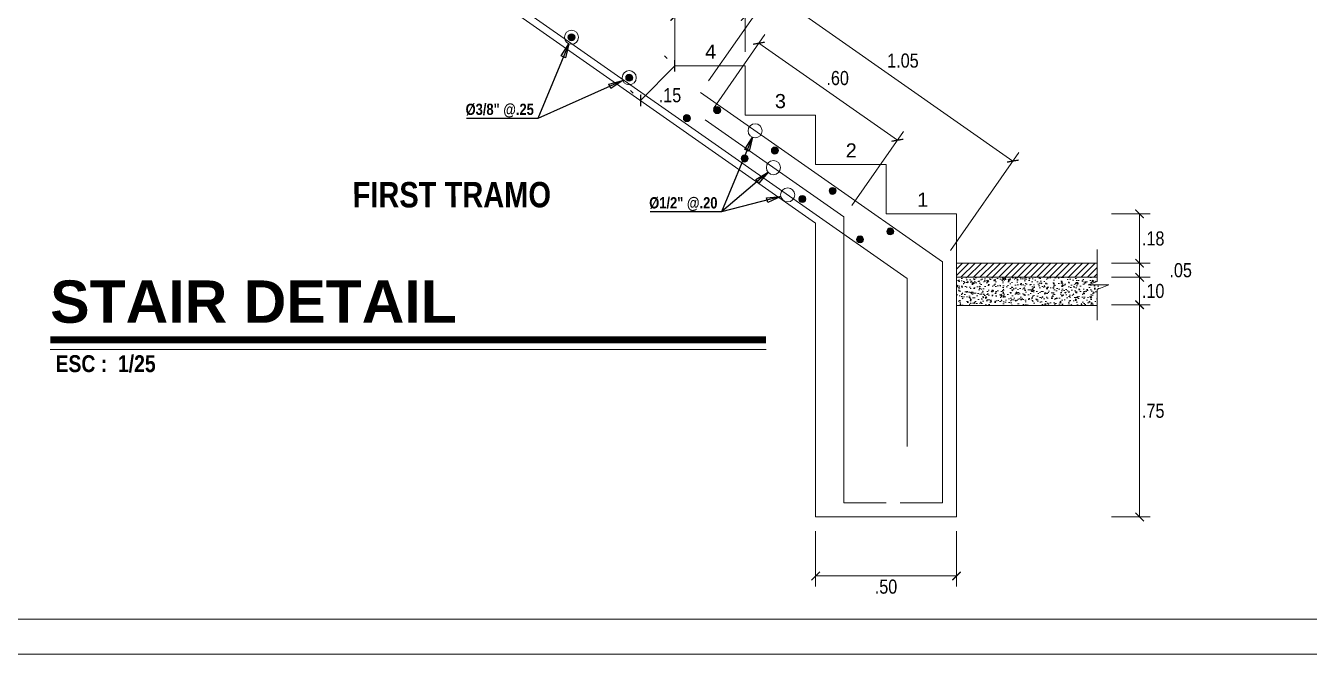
# Model space of a CAD drawing. Header units: millimetres. Extents: x 56 to 215, y 47 to 103.
# Drawn here: x 193.52 to 202.63, y 75.1 to 79.56 of the extents above; entities that cross this region are included whole.
import ezdxf
from ezdxf.enums import TextEntityAlignment as Align

# ---------------------------------------------------------------- set-up
doc = ezdxf.new("R2010")
doc.units = ezdxf.units.MM
for name, color, linetype, lineweight in [('E_Columna', 3, 'Continuous', 25), ('E_Fierros', 2, 'Continuous', 50), ('G_Achurados', 54, 'Continuous', 5), ('G_Complemento', 30, 'Continuous', 20), ('G_Sombreados', 8, 'Continuous', 9), ('G_Texto', 122, 'Continuous', 20)]:
    doc.layers.add(name, color=color, linetype=linetype, lineweight=lineweight)
doc.layers.add('G_Acotación', color=171, linetype='Continuous')
doc.styles.add('Acotacion', font='ARIALN.TTF')
doc.styles.add('ARIAL1.2', font='arial.ttf', dxfattribs={"width": 1.2})
doc.styles.add('Cotas', font='ARIALNB.TTF', dxfattribs={"height": 0.1})
doc.styles.add('Notas', font='ARIALNB.TTF', dxfattribs={"height": 0.15})
doc.styles.add('Titulo', font='arialbd.ttf', dxfattribs={"height": 0.2})
doc.dimstyles.new('125', dxfattribs={"dimtxt": 1, "dimasz": 0.06, "dimexe": 0.06, "dimexo": 0.1, "dimgap": 0.08, "dimtad": 3, "dimtih": 1, "dimtoh": 1, "dimlfac": 0.5, "dimzin": 1, "dimdsep": 46, "dimtxsty": 'Cotas', "dimblk": 'ARCHTICK', "dimcen": 2.5, "dimdle": 0.06, "dimclrt": 4, "dimazin": 0, "dimtp": 0.2, "dimtm": 0.2, "dimtfac": 1, "dimtix": 1, "dimtmove": 1, "dimatfit": 3, "dimfxl": 1, "dimtolj": 1, "dimtzin": 1, "dimarcsym": 0})
doc.dimstyles.new('Lenin_25', dxfattribs={"dimscale": 0.5, "dimtxt": 0.2, "dimasz": 0.12, "dimexe": 0.15, "dimexo": 0.2, "dimgap": 0.05, "dimtad": 2, "dimtih": 1, "dimtoh": 1, "dimlfac": 0.5, "dimzin": 4, "dimdsep": 46, "dimtxsty": 'Acotacion', "dimblk": 'ARCHTICK', "dimcen": 0.12, "dimclrd": 256, "dimclre": 256, "dimclrt": 4, "dimazin": 1, "dimtm": 1e-09, "dimtfac": 1, "dimtmove": 2, "dimatfit": 2, "dimldrblk": 'ARCHTICK', "dimfxl": 1, "dimtolj": 1, "dimlwd": 13, "dimlwe": 18, "dimarcsym": 0})

# ---------------------------------------------------------------- blocks, each defined once
blk = doc.blocks.new('_ArchTick')
at = {"color": 0, "linetype": 'ByBlock', "const_width": 0.15}
blk.add_lwpolyline([(-0.5, -0.5), (0.5, 0.5)], dxfattribs=at)
blk = doc.blocks.new('*D400')
at = {"layer": 'Defpoints', "color": 0, "transparency": 16777216}
for p in [(198.813, 79.8031), (198.3122, 79.0876), (200.029, 77.8859)]:
    blk.add_point(p, dxfattribs=at)
at = {"layer": 'G_Acotación', "lineweight": 18, "transparency": 16777216}
for p, q in [((198.3695, 79.1696), (198.856, 79.8645)), ((200.0863, 77.9678), (200.5728, 78.6628))]:
    blk.add_line(p, q, dxfattribs=at)
at = {"layer": 'G_Acotación', "lineweight": 13, "transparency": 16777216}
blk.add_line((200.5298, 78.6013), (198.813, 79.8031), dxfattribs=at)
at = {"layer": 'G_Acotación', "lineweight": 13, "transparency": 16777216, "xscale": 0.06, "yscale": 0.06, "zscale": 0.06}
for p, rotation in [((198.813, 79.8031), 145.0079798014408), ((200.5298, 78.6013), 325.0079798014407)]:
    blk.add_blockref('_ArchTick', p, dxfattribs=dict(at, rotation=rotation))
at = {"layer": 'G_Acotación', "color": 4, "lineweight": 5, "transparency": 16777216, "insert": (199.7492, 79.3134), "char_height": 0.1, "attachment_point": 5, "style": 'Acotacion'}
blk.add_mtext('\\A1;1.05', dxfattribs=at)
blk = doc.blocks.new('*D468')
at = {"layer": 'Defpoints', "color": 0, "transparency": 16777216}
for p in [(201.129, 77.5821), (201.429, 77.5821), (201.129, 76.0769)]:
    blk.add_point(p, dxfattribs=at)
at = {"layer": 'G_Acotación', "lineweight": 18, "transparency": 16777216}
for p, q in [((201.229, 77.5821), (201.504, 77.5821)), ((201.229, 76.0769), (201.504, 76.0769))]:
    blk.add_line(p, q, dxfattribs=at)
at = {"layer": 'G_Acotación', "lineweight": 13, "transparency": 16777216}
blk.add_line((201.429, 76.0769), (201.429, 77.5821), dxfattribs=at)
at = {"layer": 'G_Acotación', "lineweight": 13, "transparency": 16777216, "xscale": 0.06, "yscale": 0.06, "zscale": 0.06}
for p, rotation in [((201.429, 77.5821), 90), ((201.429, 76.0769), 270)]:
    blk.add_blockref('_ArchTick', p, dxfattribs=dict(at, rotation=rotation))
at = {"layer": 'G_Acotación', "color": 4, "lineweight": 5, "transparency": 16777216, "insert": (201.5259, 76.8295), "char_height": 0.1, "attachment_point": 5, "style": 'Acotacion'}
blk.add_mtext('\\A1;.75', dxfattribs=at)
blk = doc.blocks.new('*D469')
at = {"layer": 'Defpoints', "color": 0, "transparency": 16777216}
for p in [(201.129, 77.7769), (201.429, 77.7769), (201.129, 77.5821)]:
    blk.add_point(p, dxfattribs=at)
at = {"layer": 'G_Acotación', "lineweight": 18, "transparency": 16777216}
for p, q in [((201.229, 77.7769), (201.504, 77.7769)), ((201.229, 77.5821), (201.504, 77.5821))]:
    blk.add_line(p, q, dxfattribs=at)
at = {"layer": 'G_Acotación', "lineweight": 13, "transparency": 16777216}
blk.add_line((201.429, 77.5821), (201.429, 77.7769), dxfattribs=at)
at = {"layer": 'G_Acotación', "lineweight": 13, "transparency": 16777216, "xscale": 0.06, "yscale": 0.06, "zscale": 0.06}
for p, rotation in [((201.429, 77.7769), 90), ((201.429, 77.5821), 270)]:
    blk.add_blockref('_ArchTick', p, dxfattribs=dict(at, rotation=rotation))
at = {"layer": 'G_Acotación', "color": 4, "lineweight": 5, "transparency": 16777216, "insert": (201.5255, 77.6795), "char_height": 0.1, "attachment_point": 5, "style": 'Acotacion'}
blk.add_mtext('\\A1;.10', dxfattribs=at)
blk = doc.blocks.new('*D470')
at = {"layer": 'Defpoints', "color": 0, "transparency": 16777216}
for p in [(201.129, 77.8769), (201.429, 77.8769), (201.129, 77.7769)]:
    blk.add_point(p, dxfattribs=at)
at = {"layer": 'G_Acotación', "lineweight": 18, "transparency": 16777216}
for p, q in [((201.229, 77.8769), (201.504, 77.8769)), ((201.229, 77.7769), (201.504, 77.7769))]:
    blk.add_line(p, q, dxfattribs=at)
at = {"layer": 'G_Acotación', "lineweight": 13, "transparency": 16777216}
blk.add_line((201.429, 77.7769), (201.429, 77.8769), dxfattribs=at)
at = {"layer": 'G_Acotación', "lineweight": 13, "transparency": 16777216, "xscale": 0.06, "yscale": 0.06, "zscale": 0.06}
for p, rotation in [((201.429, 77.8769), 90), ((201.429, 77.7769), 270)]:
    blk.add_blockref('_ArchTick', p, dxfattribs=dict(at, rotation=rotation))
at = {"layer": 'G_Acotación', "color": 4, "lineweight": 5, "transparency": 16777216, "insert": (201.7207, 77.8269), "char_height": 0.1, "attachment_point": 5, "style": 'Acotacion'}
blk.add_mtext('\\A1;.05', dxfattribs=at)
blk = doc.blocks.new('*D471')
at = {"layer": 'Defpoints', "color": 0, "transparency": 16777216}
for p in [(201.129, 78.2269), (201.429, 78.2269), (201.129, 77.8769)]:
    blk.add_point(p, dxfattribs=at)
at = {"layer": 'G_Acotación', "lineweight": 18, "transparency": 16777216}
for p, q in [((201.229, 78.2269), (201.504, 78.2269)), ((201.229, 77.8769), (201.504, 77.8769))]:
    blk.add_line(p, q, dxfattribs=at)
at = {"layer": 'G_Acotación', "lineweight": 13, "transparency": 16777216}
blk.add_line((201.429, 77.8769), (201.429, 78.2269), dxfattribs=at)
at = {"layer": 'G_Acotación', "lineweight": 13, "transparency": 16777216, "xscale": 0.06, "yscale": 0.06, "zscale": 0.06}
for p, rotation in [((201.429, 78.2269), 90), ((201.429, 77.8769), 270)]:
    blk.add_blockref('_ArchTick', p, dxfattribs=dict(at, rotation=rotation))
at = {"layer": 'G_Acotación', "color": 4, "lineweight": 5, "transparency": 16777216, "insert": (201.5257, 78.0519), "char_height": 0.1, "attachment_point": 5, "style": 'Acotacion'}
blk.add_mtext('\\A1;.18', dxfattribs=at)
blk = doc.blocks.new('Titulo')
at = {"style": 'Titulo', "oblique": 20, "flags": 4}
blk.add_attdef('TITULO', (0.0261, 0.1894), '', height=0.3, dxfattribs=at)
at = {"oblique": 20, "flags": 4}
blk.add_attdef('ESCALA', (0.2598, -0.1011), '', height=0.11, dxfattribs=at)
blk = doc.blocks.new('*D472')
at = {"layer": 'Defpoints', "color": 0, "transparency": 16777216}
for p in [(199.129, 76.0769), (200.129, 76.0769), (200.129, 75.6583)]:
    blk.add_point(p, dxfattribs=at)
at = {"layer": 'G_Acotación', "lineweight": 18, "transparency": 16777216}
for p, q in [((199.129, 75.9769), (199.129, 75.5833)), ((200.129, 75.9769), (200.129, 75.5833))]:
    blk.add_line(p, q, dxfattribs=at)
at = {"layer": 'G_Acotación', "lineweight": 13, "transparency": 16777216}
blk.add_line((199.129, 75.6583), (200.129, 75.6583), dxfattribs=at)
at = {"layer": 'G_Acotación', "lineweight": 13, "transparency": 16777216, "xscale": 0.06, "yscale": 0.06, "zscale": 0.06, "rotation": 180}
blk.add_blockref('_ArchTick', (199.129, 75.6583), dxfattribs=at)
at = {"layer": 'G_Acotación', "lineweight": 13, "transparency": 16777216, "xscale": 0.06, "yscale": 0.06, "zscale": 0.06}
blk.add_blockref('_ArchTick', (200.129, 75.6583), dxfattribs=at)
at = {"layer": 'G_Acotación', "color": 4, "lineweight": 5, "transparency": 16777216, "insert": (199.629, 75.5823), "char_height": 0.1, "attachment_point": 5, "style": 'Acotacion'}
blk.add_mtext('\\A1;.50', dxfattribs=at)
blk = doc.blocks.new('*D476')
at = {"layer": 'Defpoints', "color": 0, "transparency": 16777216}
for p in [(198.7267, 79.4373), (198.3459, 78.8932), (199.329, 78.205)]:
    blk.add_point(p, dxfattribs=at)
at = {"layer": 'G_Acotación', "lineweight": 18, "transparency": 16777216}
for p, q in [((198.4032, 78.9751), (198.7698, 79.4987)), ((199.3863, 78.2869), (199.7528, 78.8105))]:
    blk.add_line(p, q, dxfattribs=at)
at = {"layer": 'G_Acotación', "lineweight": 13, "transparency": 16777216}
blk.add_line((199.7098, 78.7491), (198.7267, 79.4373), dxfattribs=at)
at = {"layer": 'G_Acotación', "lineweight": 13, "transparency": 16777216, "xscale": 0.06, "yscale": 0.06, "zscale": 0.06}
for p, rotation in [((198.7267, 79.4373), 145.0079798014376), ((199.7098, 78.7491), 325.0079798014377)]:
    blk.add_blockref('_ArchTick', p, dxfattribs=dict(at, rotation=rotation))
at = {"layer": 'G_Acotación', "color": 4, "lineweight": 5, "transparency": 16777216, "insert": (199.2858, 79.1896), "char_height": 0.1, "attachment_point": 5, "style": 'Acotacion'}
blk.add_mtext('\\A1;.60', dxfattribs=at)
blk = doc.blocks.new('*D478')
at = {"layer": 'Defpoints', "color": 0, "transparency": 16777216}
for p in [(198.629, 79.6269), (198.129, 79.2769), (198.629, 79.2769)]:
    blk.add_point(p, dxfattribs=at)
at = {"layer": 'G_Acotación', "lineweight": 18, "transparency": 16777216}
for p, q in [((198.129, 79.3769), (198.129, 79.7019)), ((198.629, 79.3769), (198.629, 79.7019))]:
    blk.add_line(p, q, dxfattribs=at)
at = {"layer": 'G_Acotación', "lineweight": 13, "transparency": 16777216}
blk.add_line((198.129, 79.6269), (198.629, 79.6269), dxfattribs=at)
at = {"layer": 'G_Acotación', "lineweight": 13, "transparency": 16777216, "xscale": 0.06, "yscale": 0.06, "zscale": 0.06, "rotation": 180}
blk.add_blockref('_ArchTick', (198.129, 79.6269), dxfattribs=at)
at = {"layer": 'G_Acotación', "lineweight": 13, "transparency": 16777216, "xscale": 0.06, "yscale": 0.06, "zscale": 0.06}
blk.add_blockref('_ArchTick', (198.629, 79.6269), dxfattribs=at)
at = {"layer": 'G_Acotación', "color": 4, "lineweight": 5, "transparency": 16777216, "insert": (198.379, 79.703), "char_height": 0.1, "attachment_point": 5, "style": 'Acotacion'}
blk.add_mtext('\\A1;.25', dxfattribs=at)
blk = doc.blocks.new('*D408')
at = {"layer": 'Defpoints', "color": 0, "transparency": 16777216}
for p in [(198.129, 79.2769), (197.8873, 79.0311), (197.8873, 79.0311)]:
    blk.add_point(p, dxfattribs=at)
at = {"layer": 'G_Acotación', "lineweight": 18, "transparency": 16777216}
for p, q in [((198.0576, 79.347), (198.0755, 79.3295)), ((197.816, 79.1012), (197.8338, 79.0836))]:
    blk.add_line(p, q, dxfattribs=at)
at = {"layer": 'G_Acotación', "lineweight": 13, "transparency": 16777216}
blk.add_line((198.129, 79.2769), (197.8873, 79.0311), dxfattribs=at)
at = {"layer": 'G_Acotación', "lineweight": 13, "transparency": 16777216, "xscale": 0.06, "yscale": 0.06, "zscale": 0.06}
for p, rotation in [((198.129, 79.2769), 45.4978550747589), ((197.8873, 79.0311), 225.497855074759)]:
    blk.add_blockref('_ArchTick', p, dxfattribs=dict(at, rotation=rotation))
at = {"layer": 'G_Acotación', "color": 4, "lineweight": 5, "transparency": 16777216, "insert": (198.0955, 79.0682), "char_height": 0.1, "attachment_point": 5, "style": 'Acotacion'}
blk.add_mtext('\\A1;.15', dxfattribs=at)

msp = doc.modelspace()

# ---------------------------------------------------------------- hatches: boundary and pattern name
at = {"layer": 'E_Fierros', "lineweight": 5}
h = msp.add_hatch(color=256, dxfattribs=at)
edge = h.paths.add_edge_path()
edge.add_arc((197.3963, 79.4794), 0.025, 0, 360)
h = msp.add_hatch(color=256, dxfattribs=at)
edge = h.paths.add_edge_path()
edge.add_arc((197.8059, 79.1926), 0.025, 0, 360)
h = msp.add_hatch(color=256, dxfattribs=at)
edge = h.paths.add_edge_path()
edge.add_arc((198.2155, 78.9059), 0.025, 0, 360)
h = msp.add_hatch(color=256, dxfattribs=at)
edge = h.paths.add_edge_path()
edge.add_arc((198.4305, 78.9628), 0.025, 0, 360)
h = msp.add_hatch(color=256, dxfattribs=at)
edge = h.paths.add_edge_path()
edge.add_arc((198.6251, 78.6192), 0.025, 0, 360)
h = msp.add_hatch(color=256, dxfattribs=at)
edge = h.paths.add_edge_path()
edge.add_arc((198.8401, 78.6761), 0.025, 0, 360)
h = msp.add_hatch(color=256, dxfattribs=at)
edge = h.paths.add_edge_path()
edge.add_arc((199.2497, 78.3894), 0.025, 0, 360)
h = msp.add_hatch(color=256, dxfattribs=at)
edge = h.paths.add_edge_path()
edge.add_arc((199.0347, 78.3324), 0.025, 0, 360)
h = msp.add_hatch(color=256, dxfattribs=at)
edge = h.paths.add_edge_path()
edge.add_arc((199.6593, 78.1026), 0.025, 0, 360)
h = msp.add_hatch(color=256, dxfattribs=at)
edge = h.paths.add_edge_path()
edge.add_arc((199.4443, 78.0457), 0.025, 0, 360)
at = {"layer": 'G_Achurados', "lineweight": 5, "ltscale": 0.05}
h = msp.add_hatch(dxfattribs=at)
h.set_pattern_fill('ANSI31', color=256, scale=0.01, style=0)
h.set_pattern_definition([(45, (70.634667, 4.691585), (-0.02245064, 0.02245064), [])])
h.paths.add_polyline_path([(200.129, 77.8769), (200.129, 77.7769), (201.129, 77.7769), (201.129, 77.8769)])
at = {"layer": 'G_Sombreados', "lineweight": 5}
h = msp.add_hatch(dxfattribs=at)
h.set_pattern_fill('AR-CONC', color=256, scale=0.0004, style=0)
h.set_pattern_definition([(130, (1314.35581, -719.91499), (-0.0728738676, -0.0063756342), [0.00762, -0.08382]), (185, (1314.35581, -719.91499), (0.0140971304, 0.076422657), [0.006096, -0.067056]), (79.549, (1314.34974, -719.91552), (-0.0587770007, 0.070046675), [0.006476, -0.071236]), (133.8158, (1314.35581, -719.89467), (-0.1084316164, -0.016816931), [0.01143, -0.12573]), (83.3644, (1314.34678, -719.89607), (-0.094961694, 0.098970222), [0.009714, -0.106854]), (188.816, (1314.35581, -719.89467), (-0.094961842, 0.098970047), [0.009144, -0.100584]), (159, (1314.34565, -719.89975), (-0.060645952, -0.0409062074), [0.00762, -0.08382]), (214, (1314.34565, -719.89975), (-0.0247208113, 0.0736751864), [0.006096, -0.067056]), (108.5486, (1314.3406, -719.90316), (-0.0853665963, 0.032769143), [0.006476, -0.071236]), (142.5, (1314.355812, -719.914989), (-0.0012354413, 0.03382201555), [0, -0.0662432, 0, -0.068072, 0, -0.06731]), (172.5, (1314.355812, -719.91499), (-0.026727865, 0.0400722299), [0, -0.0388112, 0, -0.0647192, 0, -0.025654]), (212.5, (1314.37847, -719.91499), (-0.05423623807, -0.0022914976), [0, -0.0254, 0, -0.079248, 0, -0.105156]), (222.5, (1314.38863, -719.91499), (-0.0592516726, 0.0101705964), [0, -0.03302, 0, -0.0526288, 0, -0.074676])])
h.paths.add_polyline_path([(200.129, 77.7769), (200.129, 77.5769), (201.129, 77.5769), (201.129, 77.6907), (201.2104, 77.7233), (201.0639, 77.7233), (201.129, 77.7478), (201.129, 77.7769)])

# ---------------------------------------------------------------- linework, layer by layer
at = {"lineweight": 5}
for points in [[(215.0892, 75.1029), (215.0892, 102.6587), (174.0392, 102.6587), (174.0392, 75.1029)], [(214.8392, 75.3529), (214.8392, 102.4087), (174.2892, 102.4087), (174.2892, 75.3529)]]:
    msp.add_lwpolyline(points, close=True, dxfattribs=at)
at = {"layer": 'E_Columna', "lineweight": 5}
msp.add_line((200.129, 77.8769), (201.129, 77.8769), dxfattribs=at)
at = {"layer": 'E_Fierros', "lineweight": 5}
for p, q in [((195.4018, 80.8319), (199.779, 77.7679)), ((198.3122, 79.0876), (200.029, 77.8859)), ((200.029, 77.8859), (200.029, 76.1769)), ((199.779, 77.7679), (199.779, 76.5769)), ((199.329, 76.1769), (199.629, 76.1769)), ((200.029, 76.1769), (199.729, 76.1769))]:
    msp.add_line(p, q, dxfattribs=at)
for points in [[(198.3122, 79.0876), (200.029, 77.8859)], [(198.3459, 78.8932), (199.329, 78.205), (199.329, 76.1769)]]:
    msp.add_lwpolyline(points, dxfattribs=at)
for centre in [(197.3963, 79.4794), (197.8059, 79.1926), (198.2155, 78.9059), (198.4305, 78.9628), (198.6251, 78.6192), (198.8401, 78.6761), (199.2497, 78.3894), (199.0347, 78.3324), (199.6593, 78.1026), (199.4443, 78.0457)]:
    msp.add_circle(centre, 0.025, dxfattribs=at)
at = {"layer": 'G_Achurados', "lineweight": 5, "ltscale": 0.05}
for points in [[(200.129, 77.8769), (201.129, 77.8769), (201.129, 77.7769), (200.129, 77.7769)], [(200.129, 77.7769), (201.129, 77.7769), (201.129, 77.7478), (201.0639, 77.7233), (201.2104, 77.7233), (201.129, 77.6907), (201.129, 77.5769), (200.129, 77.5769)]]:
    msp.add_lwpolyline(points, close=True, dxfattribs=at)
at = {"layer": 'G_Complemento', "lineweight": 5}
for points in [[(195.629, 81.0269), (196.129, 81.0269), (196.129, 80.6769), (196.629, 80.6769), (196.629, 80.3269), (197.129, 80.3269), (197.129, 79.9769), (197.629, 79.9769), (197.629, 79.6269), (198.129, 79.6269), (198.129, 79.2769), (198.629, 79.2769), (198.629, 78.9269), (199.129, 78.9269), (199.129, 78.5769), (199.629, 78.5769), (199.629, 78.2269), (200.129, 78.2269), (200.129, 77.8769), (200.129, 76.0769), (199.129, 76.0769), (199.129, 78.1619), (195.5218, 80.6869)], [(201.129, 77.9735), (201.129, 77.7478), (201.0639, 77.7233), (201.2104, 77.7233), (201.129, 77.6907), (201.129, 77.4735)]]:
    msp.add_lwpolyline(points, dxfattribs=at)
at = {"layer": 'G_Texto', "lineweight": 5, "const_width": 0.05}
msp.add_lwpolyline([(193.6956, 77.3335), (198.7776, 77.3335)], dxfattribs=at)
at = {"layer": 'G_Texto', "lineweight": 5}
msp.add_lwpolyline([(193.6956, 77.2652), (198.7776, 77.2652)], dxfattribs=at)
for centre in [(197.3963, 79.4794), (197.8059, 79.1926), (198.6998, 78.8163), (198.8294, 78.5547), (198.9309, 78.3616)]:
    msp.add_circle(centre, 0.05, dxfattribs=at)

# ---------------------------------------------------------------- block references
ref = msp.add_blockref('Titulo', (193.6956, 77.2652), dxfattribs=at)
ref.add_attrib('TITULO', 'STAIR DETAIL', (193.6956, 77.4546), dxfattribs={"layer": '0', "height": 0.3, "style": 'Titulo', "flags": 4})
ref.add_attrib('ESCALA', ' ESC :  1/25', (193.6956, 77.1043), dxfattribs={"layer": '0', "height": 0.12, "style": 'Cotas', "flags": 4})

# ---------------------------------------------------------------- texts
at = {"layer": 'E_Columna', "lineweight": 5, "style": 'Notas'}
msp.add_text('FIRST TRAMO', height=0.18, rotation=0.03015, dxfattribs=at).set_placement((196.5465, 78.273), align=Align.CENTER)
at = {"layer": 'G_Texto', "lineweight": 5, "style": 'ARIAL1.2'}
for s, p in [('4', (198.3839, 79.3269)), ('3', (198.8794, 78.9769)), ('2', (199.3822, 78.6269)), ('1', (199.8894, 78.2769))]:
    msp.add_text(s, height=0.1, dxfattribs=at).set_placement(p, align=Align.CENTER)
at = {"layer": 'G_Texto', "lineweight": 5, "style": 'Cotas'}
for s, p in [('Ø3/8" @.25', (196.6446, 78.9285)), ('Ø1/2" @.20', (197.9481, 78.2654))]:
    msp.add_text(s, height=0.08, dxfattribs=at).set_placement(p)

# ---------------------------------------------------------------- dimensions: what is measured, and where the dimension line sits
at = {"layer": 'G_Acotación', "lineweight": 5}
for p1, p2, distance, picture, middle in [((200.029, 77.8859), (198.3122, 79.0876), -0.8733, '*D400', (199.7492, 79.3134)), ((199.329, 78.205), (198.3459, 78.8932), -0.6642, '*D476', (199.2858, 79.1896))]:
    dim = msp.add_aligned_dim(p1=p1, p2=p2, distance=distance, dimstyle='Lenin_25', override={"dimfxl": 0.06}, dxfattribs=at)
    dim.commit()
    dim.dimension.update_dxf_attribs({"geometry": picture, "text_midpoint": middle})
for base, p1, p2, picture, middle in [((198.629, 79.6269), (198.129, 79.2769), (198.629, 79.2769), '*D478', (198.379, 79.703)), ((200.129, 75.6583), (199.129, 76.0769), (200.129, 76.0769), '*D472', (199.629, 75.5823))]:
    dim = msp.add_linear_dim(base=base, p1=p1, p2=p2, dimstyle='Lenin_25', override={"dimfxl": 0.06}, dxfattribs=at)
    dim.commit()
    dim.dimension.update_dxf_attribs({"geometry": picture, "text_midpoint": middle})
dim = msp.add_aligned_dim(p1=(198.129, 79.2769), p2=(197.8873, 79.0311), distance=0, text='.15', dimstyle='Lenin_25', override={"dimfxl": 0.06}, dxfattribs=at)
dim.commit()
dim.dimension.update_dxf_attribs({"geometry": '*D408', "text_midpoint": (198.0955, 79.0682)})
dim = msp.add_linear_dim(base=(201.429, 78.2269), p1=(201.129, 77.8769), p2=(201.129, 78.2269), angle=90, text='.18', dimstyle='Lenin_25', override={"dimdec": 3, "dimfxl": 0.06}, dxfattribs=at)
dim.commit()
dim.dimension.update_dxf_attribs({"geometry": '*D471', "text_midpoint": (201.5257, 78.0519)})
for base, p1, p2, picture, middle in [((201.429, 77.8769), (201.129, 77.7769), (201.129, 77.8769), '*D470', (201.7207, 77.8269)), ((201.429, 77.7769), (201.129, 77.5821), (201.129, 77.7769), '*D469', (201.5255, 77.6795)), ((201.429, 77.5821), (201.129, 76.0769), (201.129, 77.5821), '*D468', (201.5259, 76.8295))]:
    dim = msp.add_linear_dim(base=base, p1=p1, p2=p2, angle=90, dimstyle='Lenin_25', override={"dimfxl": 0.06}, dxfattribs=at)
    dim.commit()
    dim.dimension.update_dxf_attribs({"geometry": picture, "text_midpoint": middle})

# ---------------------------------------------------------------- leaders
at = {"layer": 'G_Texto', "lineweight": 5}
for points, override in [([(197.3771, 79.4332), (197.1574, 78.9037), (196.6514, 78.9037)], {"dimasz": 0.1, "dimtad": 0, "dimldrblk": 'ClosedBlank'}), ([(197.7602, 79.1723), (197.1574, 78.9037), (196.6514, 78.9037)], {"dimasz": 0.1, "dimtad": 0, "dimldrblk": 'ClosedBlank'}), ([(198.6807, 78.7701), (198.4609, 78.2406), (197.955, 78.2406)], {"dimasz": 0.1, "dimgap": 0.08, "dimtad": 0, "dimldrblk": 'ClosedBlank'}), ([(198.7913, 78.5223), (198.4609, 78.2406), (197.955, 78.2406)], {"dimasz": 0.1, "dimgap": 0.08, "dimtad": 0, "dimldrblk": 'ClosedBlank'}), ([(198.8824, 78.3491), (198.4609, 78.2406), (197.955, 78.2406)], {"dimasz": 0.1, "dimgap": 0.08, "dimtad": 0, "dimldrblk": 'ClosedBlank'})]:
    msp.add_leader(points, dimstyle='125', override=override, dxfattribs=at)

doc.saveas('drawing.dxf')
